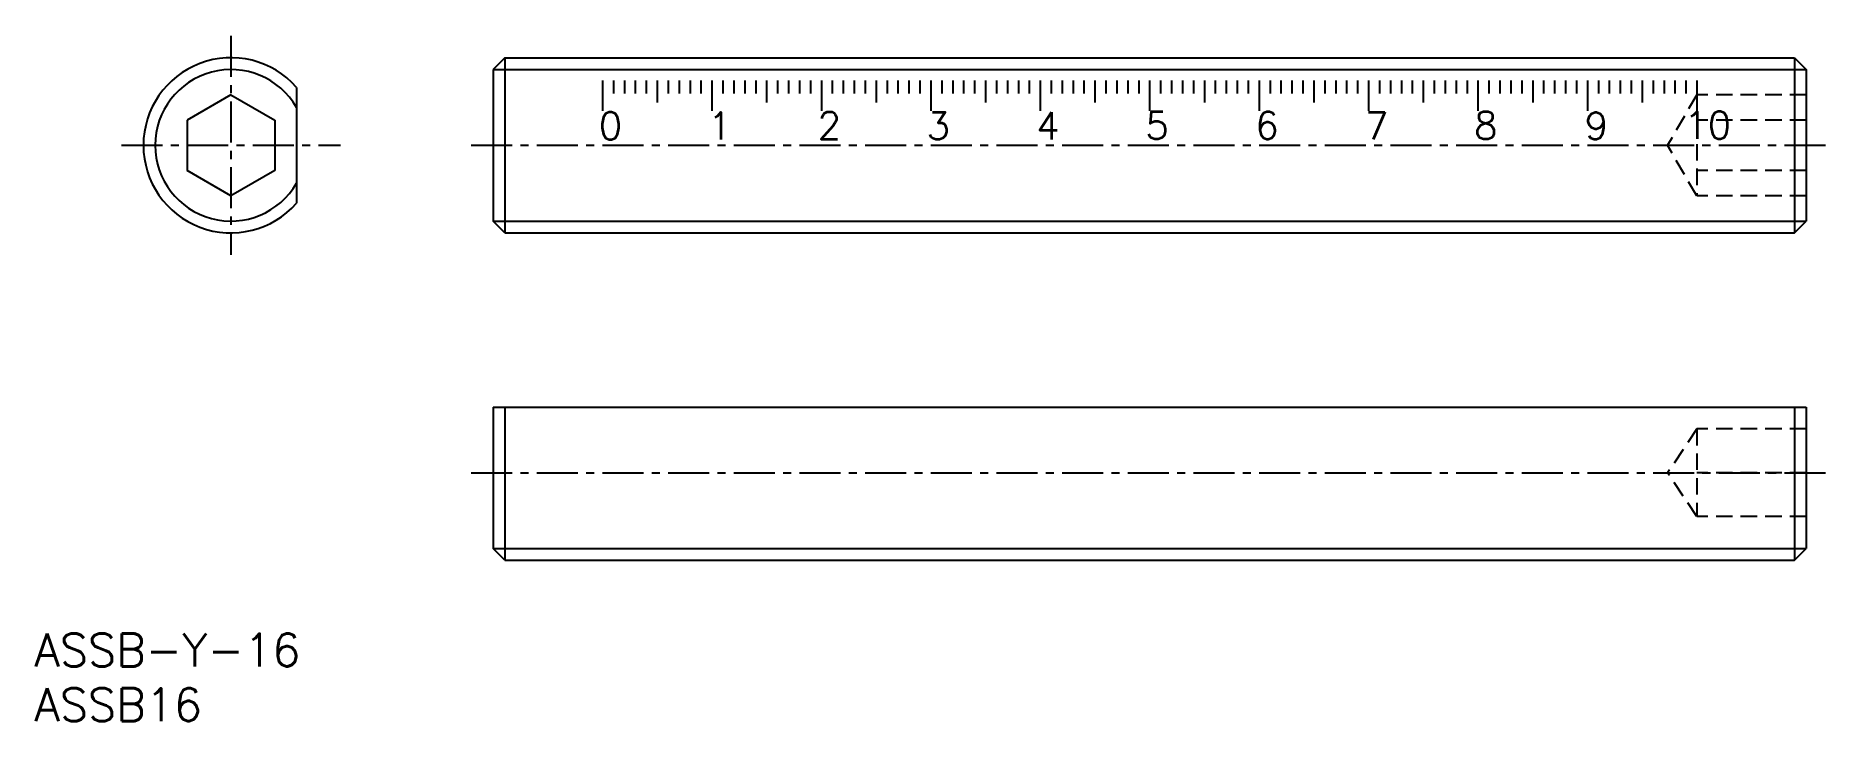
# Model space of a CAD drawing. Extents: x 19 to 182, y 14 to 77.
import ezdxf

# ---------------------------------------------------------------- set-up
doc = ezdxf.new("R2010")
doc.units = 0
doc.header["$LTSCALE"] = 3
doc.linetypes.add('CENTER', pattern=[2, 1.25, -0.25, 0.25, -0.25])
doc.linetypes.add('DASHED', pattern=[0.75, 0.5, -0.25])
doc.layers.get('0').update_dxf_attribs({"linetype": 'CONTINUOUS'})
doc.layers.add('CENTER', color=1, linetype='CENTER')
doc.styles.get("Standard").update_dxf_attribs({"font": 'romans.shx', "bigfont": 'bigfont.shx'})

msp = doc.modelspace()

# ---------------------------------------------------------------- linework, layer by layer
at = {"color": 7, "linetype": 'CONTINUOUS'}
for p, q in [((61.49, 74.63), (60.41, 73.55)), ((61.49, 74.63), (179.32, 74.63)), ((61.49, 74.63), (61.49, 58.63)), ((179.32, 74.63), (179.32, 58.63)), ((179.32, 74.63), (180.41, 73.55)), ((60.41, 73.55), (60.41, 59.71)), ((180.41, 73.55), (180.41, 59.71)), ((36.46, 71.25), (32.46, 68.94)), ((36.46, 71.25), (40.46, 68.94)), ((42.46, 71.92), (42.46, 61.34)), ((32.46, 68.94), (32.46, 64.32)), ((40.46, 68.94), (40.46, 64.32)), ((36.46, 62.01), (32.46, 64.32)), ((40.46, 64.32), (36.46, 62.01)), ((61.49, 58.63), (60.41, 59.71)), ((179.32, 58.63), (180.41, 59.71)), ((61.49, 58.63), (179.32, 58.63)), ((60.41, 42.72), (60.41, 29.8)), ((60.41, 42.72), (180.41, 42.72)), ((61.49, 42.72), (61.49, 28.72)), ((179.32, 42.72), (179.32, 28.72)), ((180.41, 42.72), (180.41, 29.8)), ((61.49, 28.72), (60.41, 29.8)), ((179.32, 28.72), (180.41, 29.8)), ((61.49, 28.72), (179.32, 28.72))]:
    msp.add_line(p, q, dxfattribs=at)
at = {"color": 3, "linetype": 'CONTINUOUS'}
for p, q in [((60.41, 73.55), (180.41, 73.55)), ((70.41, 72.55), (70.41, 69.79)), ((71.41, 72.55), (71.41, 71.35)), ((72.41, 72.55), (72.41, 71.35)), ((73.41, 72.55), (73.41, 71.35)), ((74.41, 72.55), (74.41, 71.35)), ((75.41, 72.55), (75.41, 70.55)), ((76.41, 72.55), (76.41, 71.35)), ((77.41, 72.55), (77.41, 71.35)), ((78.41, 72.55), (78.41, 71.35)), ((79.41, 72.55), (79.41, 71.35)), ((80.41, 72.55), (80.41, 70.05)), ((80.41, 72.55), (80.41, 69.79)), ((81.41, 72.55), (81.41, 71.35)), ((82.41, 72.55), (82.41, 71.35)), ((83.41, 72.55), (83.41, 71.35)), ((84.41, 72.55), (84.41, 71.35)), ((85.41, 72.55), (85.41, 70.55)), ((86.41, 72.55), (86.41, 71.35)), ((87.41, 72.55), (87.41, 71.35)), ((88.41, 72.55), (88.41, 71.35)), ((89.41, 72.55), (89.41, 71.35)), ((90.41, 72.55), (90.41, 70.05)), ((90.41, 72.55), (90.41, 69.79)), ((91.41, 72.55), (91.41, 71.35)), ((92.41, 72.55), (92.41, 71.35)), ((93.41, 72.55), (93.41, 71.35)), ((94.41, 72.55), (94.41, 71.35)), ((95.41, 72.55), (95.41, 70.55)), ((96.41, 72.55), (96.41, 71.35)), ((97.41, 72.55), (97.41, 71.35)), ((98.41, 72.55), (98.41, 71.35)), ((99.41, 72.55), (99.41, 71.35)), ((100.41, 72.55), (100.41, 70.05)), ((100.41, 72.55), (100.41, 69.79)), ((101.41, 72.55), (101.41, 71.35)), ((102.41, 72.55), (102.41, 71.35)), ((103.41, 72.55), (103.41, 71.35)), ((104.41, 72.55), (104.41, 71.35)), ((105.41, 72.55), (105.41, 70.55)), ((106.41, 72.55), (106.41, 71.35)), ((107.41, 72.55), (107.41, 71.35)), ((108.41, 72.55), (108.41, 71.35)), ((109.41, 72.55), (109.41, 71.35)), ((110.41, 72.55), (110.41, 70.05)), ((110.41, 72.55), (110.41, 69.79)), ((111.41, 72.55), (111.41, 71.35)), ((112.41, 72.55), (112.41, 71.35)), ((113.41, 72.55), (113.41, 71.35)), ((114.41, 72.55), (114.41, 71.35)), ((115.41, 72.55), (115.41, 70.55)), ((116.41, 72.55), (116.41, 71.35)), ((117.41, 72.55), (117.41, 71.35)), ((118.41, 72.55), (118.41, 71.35)), ((119.41, 72.55), (119.41, 71.35)), ((120.41, 72.55), (120.41, 70.05)), ((120.41, 72.55), (120.41, 69.79)), ((121.41, 72.55), (121.41, 71.35)), ((122.41, 72.55), (122.41, 71.35)), ((123.41, 72.55), (123.41, 71.35)), ((124.41, 72.55), (124.41, 71.35)), ((125.41, 72.55), (125.41, 70.55)), ((126.41, 72.55), (126.41, 71.35)), ((127.41, 72.55), (127.41, 71.35)), ((128.41, 72.55), (128.41, 71.35)), ((129.41, 72.55), (129.41, 71.35)), ((130.41, 72.55), (130.41, 70.05)), ((130.41, 72.55), (130.41, 69.79)), ((131.41, 72.55), (131.41, 71.35)), ((132.41, 72.55), (132.41, 71.35)), ((133.41, 72.55), (133.41, 71.35)), ((134.41, 72.55), (134.41, 71.35)), ((135.41, 72.55), (135.41, 70.55)), ((136.41, 72.55), (136.41, 71.35)), ((137.41, 72.55), (137.41, 71.35)), ((138.41, 72.55), (138.41, 71.35)), ((139.41, 72.55), (139.41, 71.35)), ((140.41, 72.55), (140.41, 70.05)), ((140.41, 72.55), (140.41, 69.79)), ((141.41, 72.55), (141.41, 71.35)), ((142.41, 72.55), (142.41, 71.35)), ((143.41, 72.55), (143.41, 71.35)), ((144.41, 72.55), (144.41, 71.35)), ((145.41, 72.55), (145.41, 70.55)), ((146.41, 72.55), (146.41, 71.35)), ((147.41, 72.55), (147.41, 71.35)), ((148.41, 72.55), (148.41, 71.35)), ((149.41, 72.55), (149.41, 71.35)), ((150.41, 72.55), (150.41, 70.05)), ((150.41, 72.55), (150.41, 69.79)), ((151.41, 72.55), (151.41, 71.35)), ((152.41, 72.55), (152.41, 71.35)), ((153.41, 72.55), (153.41, 71.35)), ((154.41, 72.55), (154.41, 71.35)), ((155.41, 72.55), (155.41, 70.55)), ((156.41, 72.55), (156.41, 71.35)), ((157.41, 72.55), (157.41, 71.35)), ((158.41, 72.55), (158.41, 71.35)), ((159.41, 72.55), (159.41, 71.35)), ((160.41, 72.55), (160.41, 70.05)), ((160.41, 72.55), (160.41, 69.79)), ((161.41, 72.55), (161.41, 71.35)), ((162.41, 72.55), (162.41, 71.35)), ((163.41, 72.55), (163.41, 71.35)), ((164.41, 72.55), (164.41, 71.35)), ((165.41, 72.55), (165.41, 70.55)), ((166.41, 72.55), (166.41, 71.35)), ((167.41, 72.55), (167.41, 71.35)), ((168.41, 72.55), (168.41, 71.35)), ((169.41, 72.55), (169.41, 71.35)), ((170.41, 72.55), (170.41, 69.79)), ((60.41, 59.71), (180.41, 59.71)), ((60.41, 29.8), (180.41, 29.8))]:
    msp.add_line(p, q, dxfattribs=at)
at = {"color": 3, "linetype": 'DASHED'}
for p, q in [((170.41, 71.25), (167.74, 66.63)), ((170.41, 71.25), (170.41, 62.01)), ((180.41, 71.25), (170.41, 71.25)), ((180.41, 68.94), (170.41, 68.94)), ((170.41, 62.01), (167.74, 66.63)), ((180.41, 64.32), (170.41, 64.32)), ((180.41, 62.01), (170.41, 62.01)), ((170.41, 40.72), (167.74, 36.72)), ((180.41, 40.72), (170.41, 40.72)), ((170.41, 40.72), (170.41, 32.72)), ((170.41, 32.72), (167.74, 36.72)), ((180.41, 36.72), (170.41, 36.72)), ((180.41, 32.72), (170.41, 32.72))]:
    msp.add_line(p, q, dxfattribs=at)
at = {"color": 7, "linetype": 'CONTINUOUS'}
msp.add_arc((36.46, 66.63), 8, 41.4096, 318.5904, dxfattribs=at)
at = {"color": 3, "linetype": 'CONTINUOUS'}
msp.add_arc((36.46, 66.63), 6.92, 29.8461, 330.1539, dxfattribs=at)
at = {"layer": 'CENTER'}
for p, q in [((36.46, 76.63), (36.46, 56.63)), ((26.46, 66.63), (46.46, 66.63)), ((58.41, 66.63), (182.41, 66.63)), ((58.41, 36.72), (182.41, 36.72))]:
    msp.add_line(p, q, dxfattribs=at)

# ---------------------------------------------------------------- texts
at = {"color": 3, "linetype": 'CONTINUOUS'}
for s, p in [('0', (70.07, 67.17)), ('1', (80.05, 67.16)), ('2', (90.07, 67.18)), ('3', (100.02, 67.15)), ('4', (110.04, 67.17)), ('5', (120.02, 67.18)), ('6', (130.06, 67.2)), ('7', (140.07, 67.15)), ('8', (150.05, 67.2)), ('9', (160.16, 67.15)), ('10', (169.26, 67.23))]:
    msp.add_text(s, height=2.5, dxfattribs=at).set_placement(p)
at = {"color": 7, "linetype": 'CONTINUOUS'}
for s, p in [('ASSB-Y-16', (18.51, 19.03)), ('ASSB16', (18.51, 14.03))]:
    msp.add_text(s, height=3, dxfattribs=at).set_placement(p)

doc.saveas('drawing.dxf')
